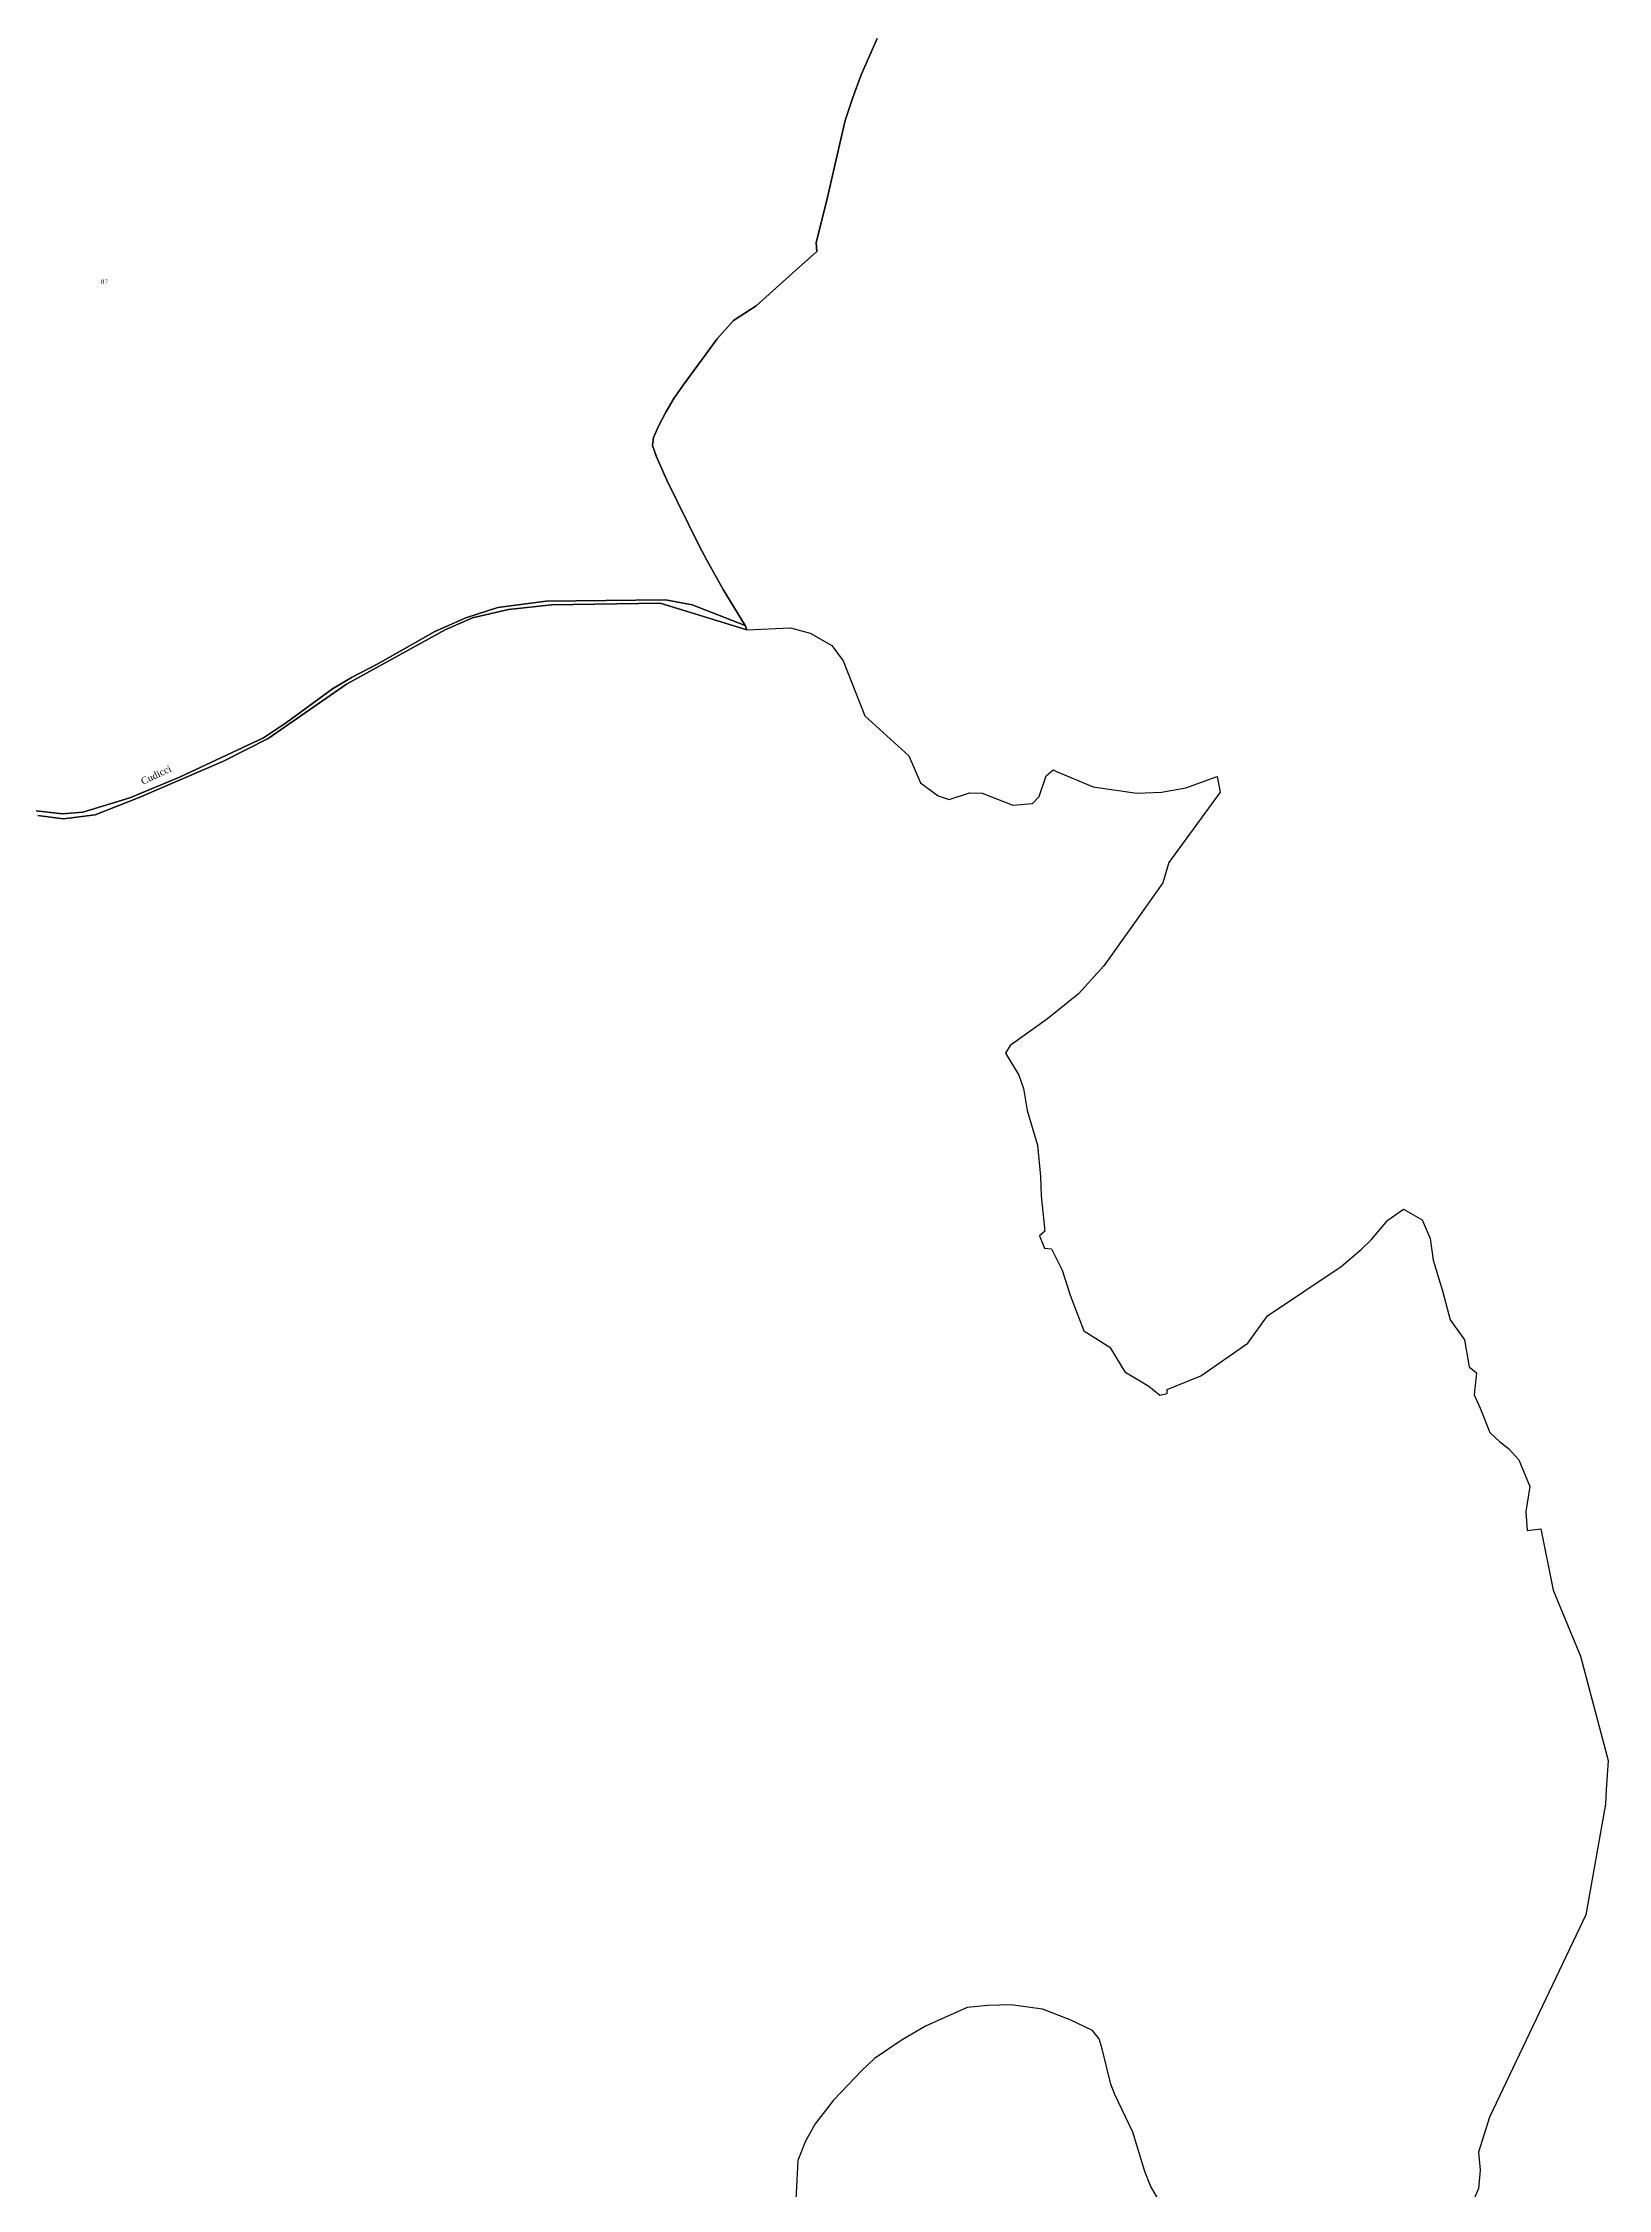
# Model space of a CAD drawing. Extents: x 1197813 to 1207132, y 6150159 to 6157836.
# Drawn here: x 1205920 to 1206602, y 6155964 to 6156900 of the extents above; entities that cross this region are included whole.
import ezdxf

# ---------------------------------------------------------------- set-up
doc = ezdxf.new("R2010")
doc.units = 0
doc.linetypes.add('CONTINU', pattern=[0])
for name, color, linetype in [('1LIEUDIT', 7, 'CONTINU'), ('1PARCELLE', 7, 'CONTINU'), ('1SECTION', 7, 'CONTINU'), ('1SUBDSECT', 7, 'CONTINU'), ('1TRONFLUV', 7, 'CONTINU'), ('3PARCELLETEX', 7, 'CONTINU'), ('3TRONFLUVTEX', 7, 'CONTINU')]:
    doc.layers.add(name, color=color, linetype=linetype)
doc.styles.get("Standard").update_dxf_attribs({"font": 'Times New Roman'})

msp = doc.modelspace()

# ---------------------------------------------------------------- linework, layer by layer
at = {"layer": '1LIEUDIT'}
msp.add_lwpolyline([(1206283.65, 6156902.25), (1206276.73, 6156886.44), (1206272.98, 6156876.49), (1206269.73, 6156866.59), (1206267.75, 6156858.34), (1206262.17, 6156833.68), (1206257.06, 6156813.15), (1206257.4, 6156809.43), (1206248.07, 6156801.1), (1206230.94, 6156785.67), (1206221, 6156779.29), (1206213.87, 6156771.37), (1206199.02, 6156751.18), (1206195.01, 6156745.24), (1206191.59, 6156739.36), (1206188.43, 6156733.5), (1206186.15, 6156728.29), (1206185.66, 6156724.78), (1206187.45, 6156719.9), (1206191.94, 6156709.73), (1206206.07, 6156681.01), (1206209.42, 6156674.77), (1206216.57, 6156661.99), (1206226.05, 6156646.27), (1206226.8, 6156644.38), (1206189.02, 6156656.08), (1206141.76, 6156655.36), (1206122.89, 6156653.27), (1206107.24, 6156649.67), (1206095.35, 6156644.38), (1206052.4, 6156620.68), (1206018.19, 6156596.97), (1205998.75, 6156587.09), (1205961.92, 6156571.32), (1205942.8, 6156563.69), (1205929.05, 6156562), (1205917.86, 6156563.39)], dxfattribs=at)
at = {"layer": '1PARCELLE'}
msp.add_lwpolyline([(1206283.65, 6156902.25), (1206276.73, 6156886.44), (1206272.98, 6156876.49), (1206269.73, 6156866.59), (1206267.75, 6156858.34), (1206262.17, 6156833.68), (1206257.06, 6156813.15), (1206257.4, 6156809.43), (1206248.07, 6156801.1), (1206230.94, 6156785.67), (1206221, 6156779.29), (1206213.87, 6156771.37), (1206199.02, 6156751.18), (1206195.01, 6156745.24), (1206191.59, 6156739.36), (1206188.43, 6156733.5), (1206186.15, 6156728.29), (1206185.66, 6156724.78), (1206187.45, 6156719.9), (1206191.94, 6156709.73), (1206206.07, 6156681.01), (1206209.42, 6156674.77), (1206216.57, 6156661.99), (1206226.05, 6156646.27), (1206203.05, 6156655.26), (1206191.31, 6156657.47), (1206139.41, 6156656.89), (1206118.37, 6156654.08), (1206104.39, 6156649.69), (1206090.78, 6156643.75), (1206066.05, 6156629.54), (1206054.58, 6156623.65), (1206046.2, 6156618.66), (1206026.12, 6156603.95), (1206016.1, 6156597.3), (1205979.61, 6156580.19), (1205957.96, 6156571.11), (1205937.43, 6156564.83), (1205928.54, 6156564.2), (1205917.1, 6156565.42)], dxfattribs=at)
at = {"layer": '1SECTION'}
for points in [[(1206283.65, 6156902.25), (1206276.73, 6156886.44), (1206272.98, 6156876.49), (1206269.73, 6156866.59), (1206267.75, 6156858.34), (1206262.17, 6156833.68), (1206257.06, 6156813.15), (1206257.4, 6156809.43), (1206248.07, 6156801.1), (1206230.94, 6156785.67), (1206221, 6156779.29), (1206213.87, 6156771.37), (1206199.02, 6156751.18), (1206195.01, 6156745.24), (1206191.59, 6156739.36), (1206188.43, 6156733.5), (1206186.15, 6156728.29), (1206185.66, 6156724.78), (1206187.45, 6156719.9), (1206191.94, 6156709.73), (1206206.07, 6156681.01), (1206209.42, 6156674.77), (1206216.57, 6156661.99), (1206226.05, 6156646.27), (1206226.8, 6156644.38), (1206245.88, 6156645.22), (1206254.38, 6156642.97), (1206263.88, 6156637.61), (1206268.89, 6156630.89), (1206278.3, 6156606.94), (1206297.45, 6156589.41), (1206302.56, 6156577.71), (1206310.22, 6156572.08), (1206314.95, 6156570.47), (1206323.89, 6156573.31), (1206329.45, 6156573.12), (1206342.74, 6156567.94), (1206351.32, 6156568.62), (1206354.26, 6156571.77), (1206357.24, 6156580.68), (1206360.37, 6156583.29), (1206361.76, 6156582.56), (1206377.73, 6156575.94), (1206396.75, 6156573.16), (1206407.64, 6156573.57), (1206418.12, 6156575.51), (1206431.84, 6156580.42), (1206433.13, 6156573.6), (1206410.7, 6156542.87), (1206408.08, 6156534.08), (1206395.77, 6156516.65), (1206382.47, 6156497.9), (1206371.44, 6156485.62), (1206357.86, 6156474.74), (1206341.6, 6156463.19), (1206339.53, 6156459.8), (1206345.39, 6156450.17), (1206347.45, 6156444.35), (1206349.03, 6156434.76), (1206353.49, 6156419.7), (1206354.84, 6156406), (1206355.16, 6156397.59), (1206356.77, 6156382.12), (1206354.35, 6156380.18), (1206356.52, 6156374.74), (1206359.64, 6156374.46), (1206364.25, 6156365.2), (1206367.78, 6156354.23), (1206373.79, 6156338.72), (1206385.08, 6156331.58), (1206391.57, 6156320.88), (1206402.02, 6156314.54), (1206406.78, 6156310.63), (1206410.08, 6156311.42), (1206410.05, 6156313.17), (1206424.65, 6156319.03), (1206445.25, 6156333.27), (1206453.83, 6156345.2), (1206485.91, 6156366.78), (1206494.73, 6156374.34), (1206499.07, 6156378.5), (1206506.19, 6156387.02), (1206513.02, 6156391.77), (1206521.26, 6156387.05), (1206524.67, 6156378.97), (1206525.94, 6156369.51), (1206530, 6156356.09), (1206533.32, 6156343.43), (1206539.64, 6156334.78), (1206541.74, 6156322.97), (1206544.86, 6156320.35), (1206543.87, 6156310.78), (1206546.44, 6156305.03), (1206550.73, 6156294.35), (1206554.89, 6156290.41), (1206558.83, 6156287.4), (1206563.35, 6156282.37), (1206568.14, 6156270.79), (1206566.41, 6156259.95), (1206566.97, 6156251.69), (1206572.92, 6156252.34), (1206578.28, 6156225.59), (1206590.16, 6156196.88), (1206602.21, 6156151.33), (1206601.35, 6156138.59), (1206601.15, 6156132.25), (1206592.57, 6156084), (1206550.51, 6155995.82), (1206545.78, 6155980.51), (1206546.46, 6155972.6), (1206545.76, 6155964.73), (1206543.28, 6155958.83)], [(1206408.79, 6155955.58), (1206402.76, 6155965.9), (1206400.33, 6155972.11), (1206395.14, 6155989.28), (1206387.24, 6156005.64), (1206385.48, 6156010.16), (1206381.77, 6156025.64), (1206380.34, 6156029.93), (1206377.44, 6156033.51), (1206367.76, 6156038.23), (1206355.67, 6156042.85), (1206342, 6156044.77), (1206331.91, 6156044.42), (1206322.85, 6156043.67), (1206304.73, 6156035.45), (1206294.55, 6156029.48), (1206282.49, 6156021.34), (1206276.93, 6156016.09), (1206264.56, 6156003.18), (1206256.65, 6155992.82), (1206252.29, 6155985.08), (1206249, 6155976.87), (1206247.66, 6155948.45)]]:
    msp.add_lwpolyline(points, dxfattribs=at)
at = {"layer": '1SUBDSECT'}
msp.add_lwpolyline([(1205917.86, 6156563.39), (1205929.05, 6156562), (1205942.8, 6156563.69), (1205961.92, 6156571.32), (1205998.75, 6156587.09), (1206018.19, 6156596.97), (1206052.4, 6156620.68), (1206095.35, 6156644.38), (1206107.24, 6156649.67), (1206122.89, 6156653.27), (1206141.76, 6156655.36), (1206189.02, 6156656.08), (1206226.8, 6156644.38), (1206226.05, 6156646.27), (1206216.57, 6156661.99), (1206209.42, 6156674.77), (1206206.07, 6156681.01), (1206191.94, 6156709.73), (1206187.45, 6156719.9), (1206185.66, 6156724.78), (1206186.15, 6156728.29), (1206188.43, 6156733.5), (1206191.59, 6156739.36), (1206195.01, 6156745.24), (1206199.02, 6156751.18), (1206213.87, 6156771.37), (1206221, 6156779.29), (1206230.94, 6156785.67), (1206248.07, 6156801.1), (1206257.4, 6156809.43), (1206257.06, 6156813.15), (1206262.17, 6156833.68), (1206267.75, 6156858.34), (1206269.73, 6156866.59), (1206272.98, 6156876.49), (1206276.73, 6156886.44), (1206283.65, 6156902.25)], dxfattribs=at)
at = {"layer": '1TRONFLUV'}
msp.add_lwpolyline([(1205917.1, 6156565.42), (1205928.54, 6156564.2), (1205937.43, 6156564.83), (1205957.96, 6156571.11), (1205979.61, 6156580.19), (1206016.1, 6156597.3), (1206026.12, 6156603.95), (1206046.2, 6156618.66), (1206054.58, 6156623.65), (1206066.05, 6156629.54), (1206090.78, 6156643.75), (1206104.39, 6156649.69), (1206118.37, 6156654.08), (1206139.41, 6156656.89), (1206191.31, 6156657.47), (1206203.05, 6156655.26), (1206226.05, 6156646.27), (1206226.8, 6156644.38), (1206189.02, 6156656.08), (1206141.76, 6156655.36), (1206122.89, 6156653.27), (1206107.24, 6156649.67), (1206095.35, 6156644.38), (1206052.4, 6156620.68), (1206018.19, 6156596.97), (1205998.75, 6156587.09), (1205961.92, 6156571.32), (1205942.8, 6156563.69), (1205929.05, 6156562), (1205917.86, 6156563.39)], dxfattribs=at)

# ---------------------------------------------------------------- texts
at = {"layer": '3PARCELLETEX'}
msp.add_text('87', height=2, dxfattribs=at).set_placement((1205945.3, 6156795.18))
at = {"layer": '3TRONFLUVTEX'}
msp.add_text('Cudicci', height=3, rotation=25.4, dxfattribs=at).set_placement((1205963.59, 6156576.78))

doc.saveas('drawing.dxf')
